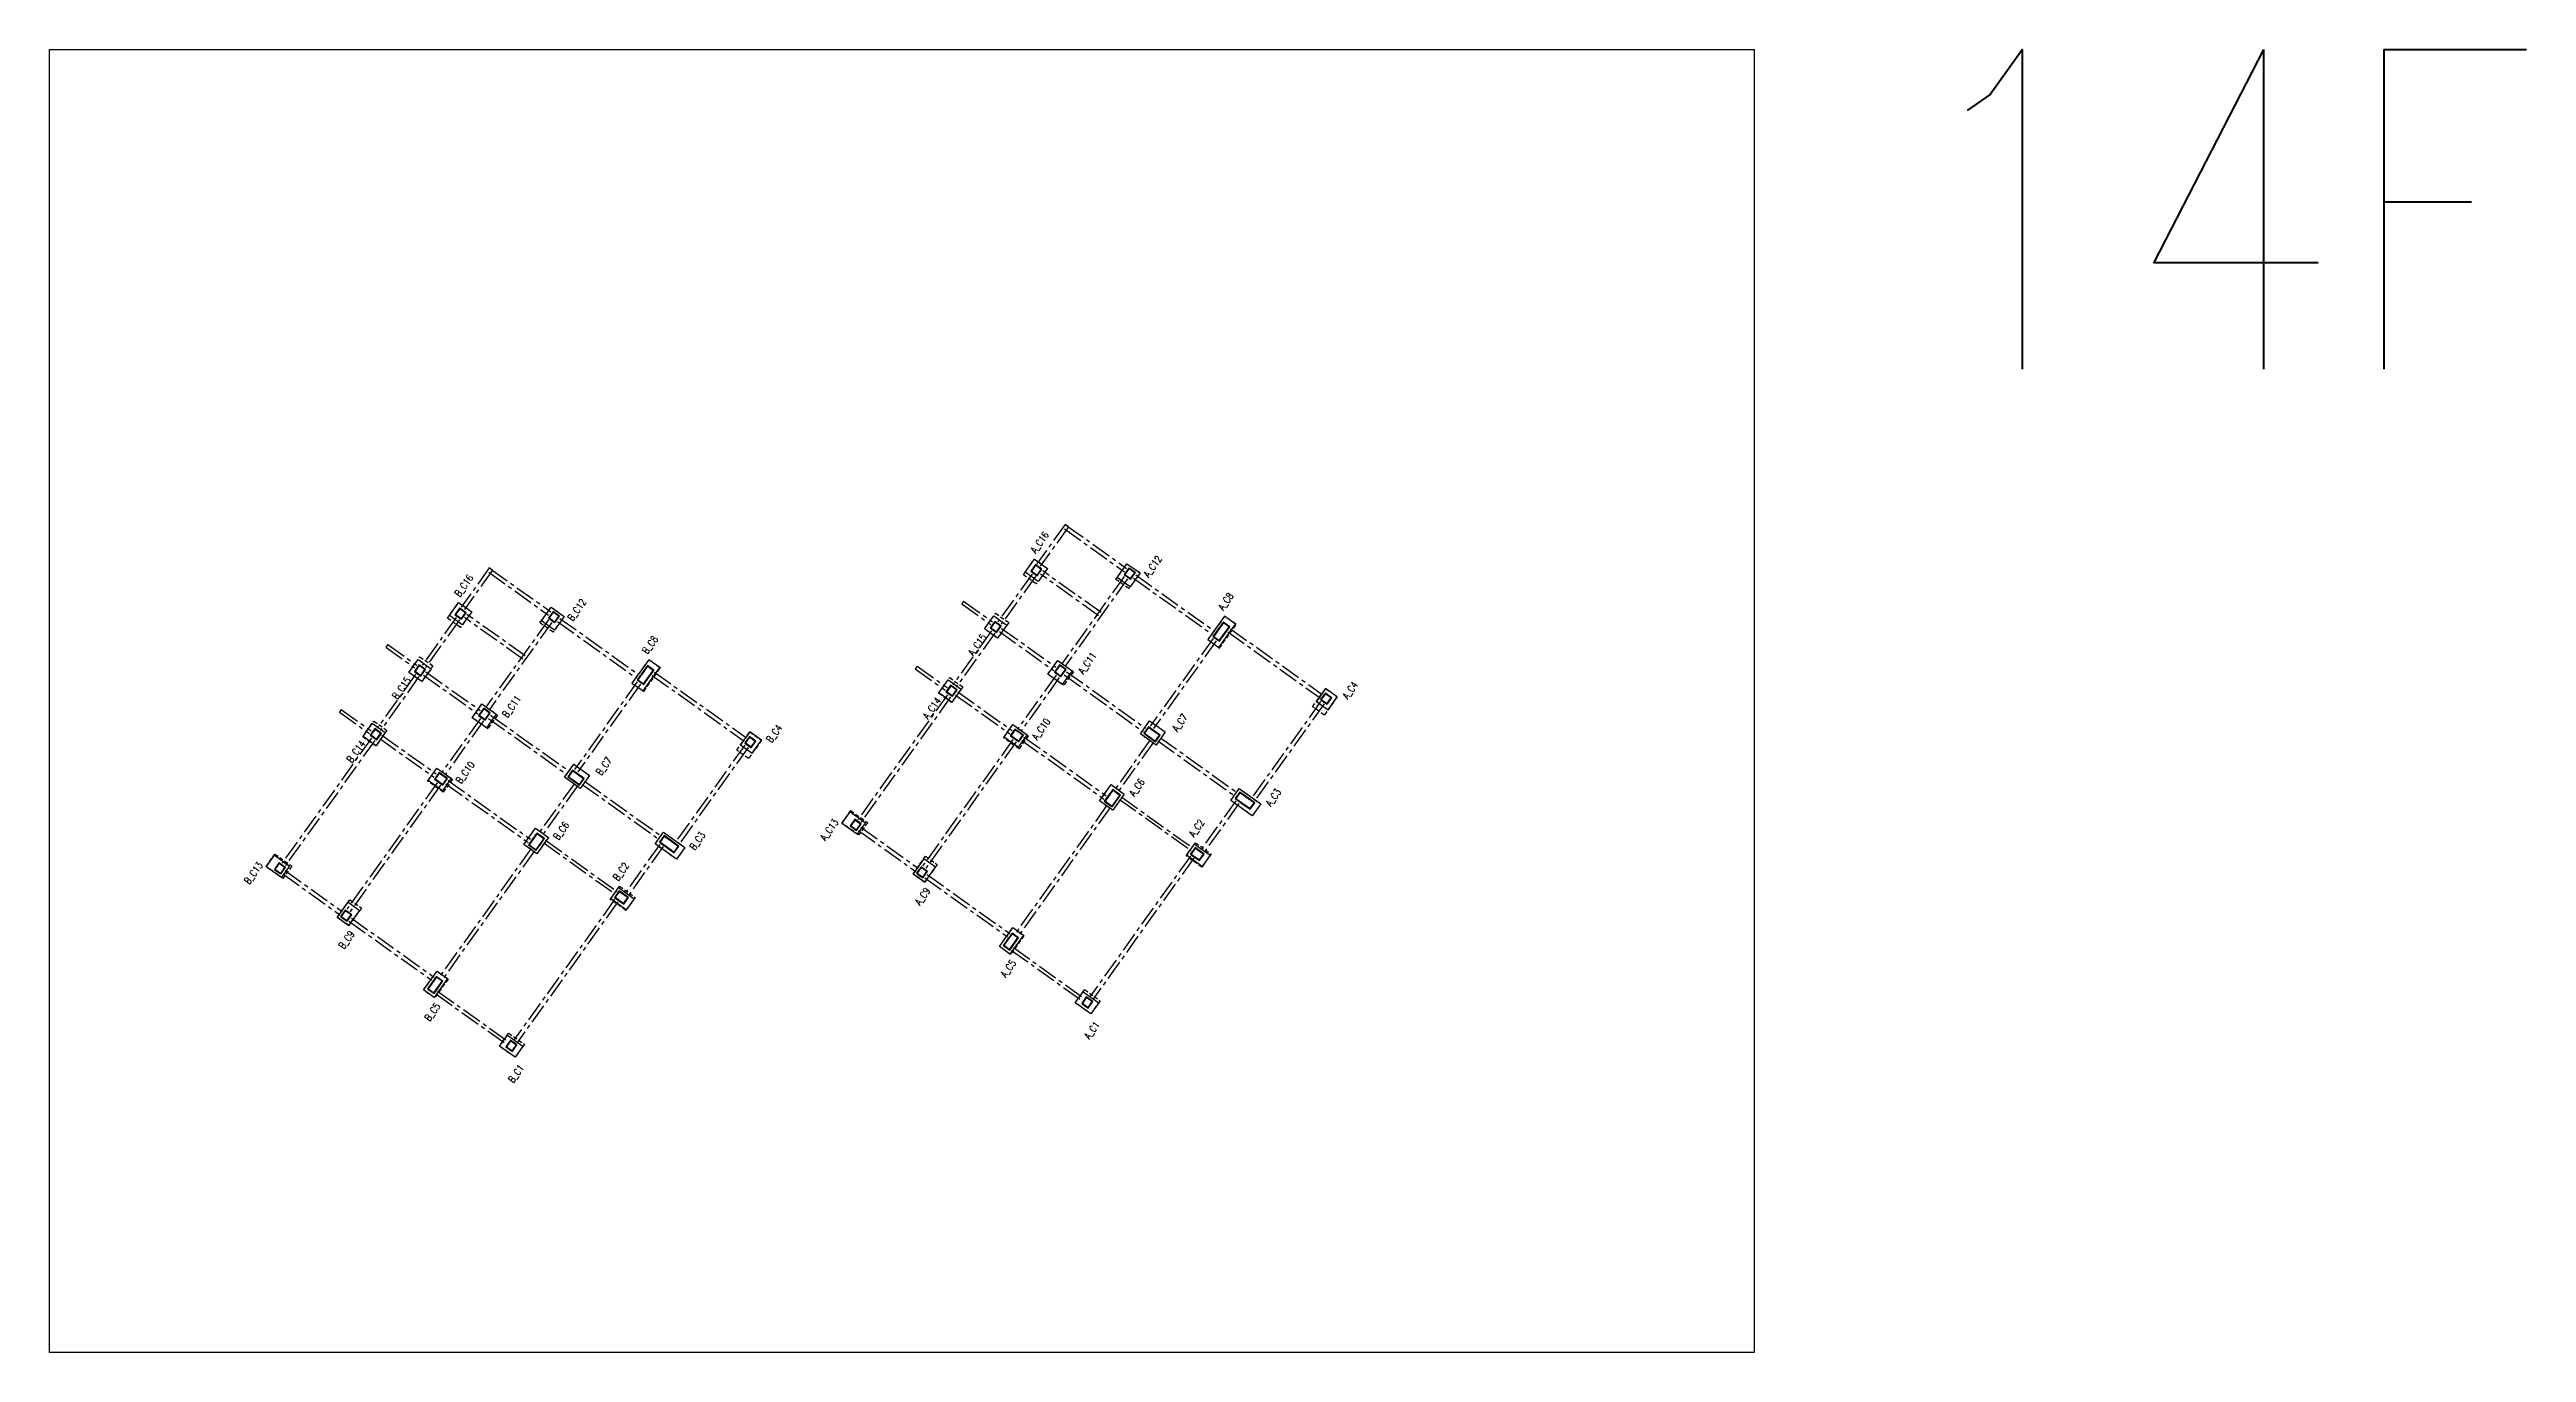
# Model space of a CAD drawing. Header units: millimetres. Extents: x 50002 to 69886, y 27475 to 200427.
# Drawn here: x 50002 to 65498, y 146495 to 154650 of the extents above; entities that cross this region are included whole.
import ezdxf
from ezdxf.enums import TextEntityAlignment as Align

# ---------------------------------------------------------------- set-up
doc = ezdxf.new("R2010")
doc.units = ezdxf.units.MM
doc.header["$LTSCALE"] = 100
doc.header["$MEASUREMENT"] = 0
doc.linetypes.add('CENTER', pattern=[2, 1.25, -0.25, 0.25, -0.25])
doc.linetypes.add('HIDDEN', pattern=[0.375, 0.25, -0.125])
for name, color, linetype in [('TC-COLUMN', 1, 'Continuous'), ('TC-TC', 4, 'Continuous'), ('TC-虛柱', 4, 'HIDDEN'), ('TC-虛鋼柱', 4, 'HIDDEN'), ('TC-鋼柱', 11, 'Continuous')]:
    doc.layers.add(name, color=color, linetype=linetype)
doc.layers.add('TC-鋼粱(隱藏)', color=183, linetype='CENTER', plot=False)
doc.styles.get("Standard").update_dxf_attribs({"font": 'txt.shx', "width": 0.8, "bigfont": 'ae.shx'})

msp = doc.modelspace()

# ---------------------------------------------------------------- linework, layer by layer
at = {"layer": 'Defpoints'}
msp.add_lwpolyline([(50002, 154650), (60666, 154650), (60666, 146495), (50002, 146495)], close=True, dxfattribs=at)
at = {"layer": 'TC-COLUMN'}
for points in [[(56106, 151379), (56164, 151461), (56245, 151403), (56187, 151321)], [(56681, 151346), (56742, 151432), (56824, 151374), (56763, 151288)], [(52503, 151107), (52561, 151189), (52643, 151131), (52584, 151049)], [(53079, 151074), (53140, 151160), (53221, 151102), (53160, 151016)], [(55851, 151024), (55910, 151105), (55991, 151047), (55933, 150966)], [(57248, 150957), (57317, 150907), (57422, 151054), (57353, 151103)], [(52249, 150752), (52307, 150833), (52389, 150775), (52330, 150694)], [(53645, 150685), (53715, 150636), (53819, 150782), (53750, 150831)], [(56399, 150762), (56337, 150676), (56248, 150740), (56309, 150826)], [(55623, 150705), (55705, 150646), (55646, 150565), (55565, 150623)], [(58058, 150599), (57985, 150651), (57927, 150570), (58000, 150517)], [(52796, 150490), (52735, 150404), (52646, 150468), (52707, 150554)], [(52021, 150433), (52102, 150375), (52044, 150293), (51963, 150351)], [(54456, 150327), (54383, 150379), (54324, 150298), (54398, 150246)], [(56117, 150361), (56062, 150283), (55973, 150347), (56028, 150425)], [(56884, 150448), (56982, 150379), (56924, 150297), (56826, 150367)], [(53282, 150177), (53380, 150107), (53321, 150025), (53224, 150095)], [(52515, 150089), (52460, 150011), (52370, 150075), (52425, 150153)], [(56571, 149947), (56644, 150049), (56725, 149990), (56653, 149889)], [(57392, 149950), (57445, 150024), (57579, 149928), (57526, 149854)], [(55106, 149809), (55008, 149878), (54959, 149809), (55056, 149740)], [(52969, 149675), (53042, 149777), (53123, 149719), (53050, 149617)], [(53790, 149678), (53842, 149752), (53976, 149656), (53924, 149582)], [(51503, 149537), (51406, 149607), (51356, 149537), (51454, 149468)], [(55477, 149439), (55544, 149532), (55471, 149585), (55404, 149491)], [(57262, 149607), (57213, 149537), (57115, 149607), (57165, 149676)], [(53660, 149335), (53610, 149266), (53513, 149335), (53562, 149405)], [(51874, 149167), (51941, 149260), (51868, 149313), (51801, 149219)], [(55944, 149036), (56029, 149154), (56094, 149107), (56010, 148989)], [(52342, 148764), (52426, 148882), (52491, 148835), (52407, 148717)], [(56566, 148684), (56516, 148614), (56419, 148684), (56468, 148753)], [(52963, 148412), (52914, 148343), (52816, 148412), (52866, 148482)]]:
    msp.add_lwpolyline(points, close=True, dxfattribs=at)
at = {"layer": 'TC-虛柱'}
for points in [[(56094, 151363), (56164, 151461), (56245, 151403), (56175, 151305)], [(56673, 151334), (56742, 151432), (56824, 151374), (56754, 151276)], [(52491, 151091), (52561, 151189), (52643, 151131), (52573, 151033)], [(53070, 151062), (53140, 151160), (53221, 151102), (53152, 151004)], [(55851, 151024), (55921, 151122), (56003, 151063), (55933, 150966)], [(57248, 150957), (57321, 150904), (57426, 151051), (57353, 151103)], [(52249, 150752), (52319, 150850), (52400, 150792), (52330, 150694)], [(53645, 150685), (53719, 150633), (53823, 150779), (53750, 150831)], [(56309, 150826), (56407, 150756), (56346, 150671), (56248, 150740)], [(55564, 150621), (55633, 150719), (55715, 150661), (55645, 150563)], [(57904, 150537), (57985, 150651), (58058, 150599), (57977, 150485)], [(52707, 150554), (52804, 150484), (52743, 150399), (52646, 150468)], [(51961, 150349), (52031, 150447), (52112, 150389), (52042, 150291)], [(54301, 150265), (54383, 150379), (54456, 150327), (54374, 150213)], [(56028, 150425), (56125, 150355), (56067, 150273), (55970, 150343)], [(56884, 150448), (56982, 150379), (56924, 150297), (56826, 150367)], [(53282, 150177), (53380, 150107), (53321, 150025), (53224, 150095)], [(52425, 150153), (52523, 150083), (52465, 150002), (52367, 150071)], [(56571, 149947), (56644, 150049), (56725, 149990), (56653, 149889)], [(57392, 149950), (57445, 150024), (57579, 149928), (57526, 149854)], [(55014, 149887), (55120, 149811), (55064, 149734), (54959, 149809)], [(52969, 149675), (53042, 149777), (53123, 149719), (53050, 149617)], [(53790, 149678), (53842, 149752), (53976, 149656), (53924, 149582)], [(51411, 149615), (51517, 149539), (51462, 149462), (51356, 149537)], [(55477, 149439), (55404, 149491), (55482, 149601), (55555, 149549)], [(57210, 149533), (57112, 149603), (57171, 149685), (57268, 149615)], [(53608, 149262), (53510, 149331), (53568, 149413), (53666, 149343)], [(51874, 149167), (51801, 149219), (51880, 149329), (51953, 149277)], [(55944, 149036), (56029, 149154), (56098, 149104), (56014, 148986)], [(52342, 148764), (52426, 148882), (52495, 148832), (52411, 148714)], [(56516, 148614), (56419, 148684), (56477, 148766), (56574, 148696)], [(52914, 148343), (52816, 148412), (52874, 148494), (52972, 148424)]]:
    msp.add_lwpolyline(points, close=True, dxfattribs=at)
at = {"layer": 'TC-虛鋼柱'}
for points in [[(56181, 151356), (56210, 151397), (56170, 151426), (56140, 151385)], [(56180, 151360), (56206, 151396), (56170, 151422), (56145, 151386)], [(56766, 151335), (56795, 151376), (56754, 151405), (56725, 151364)], [(56765, 151339), (56791, 151375), (56755, 151401), (56729, 151365)], [(52579, 151084), (52608, 151125), (52567, 151154), (52538, 151113)], [(52578, 151088), (52604, 151124), (52568, 151150), (52542, 151114)], [(53163, 151063), (53192, 151104), (53152, 151133), (53123, 151092)], [(53163, 151067), (53188, 151103), (53152, 151129), (53127, 151093)], [(55927, 151001), (55956, 151041), (55915, 151070), (55886, 151030)], [(55926, 151005), (55952, 151041), (55916, 151066), (55891, 151030)], [(57385, 151037), (57344, 151066), (57280, 150977), (57321, 150948)], [(57381, 151036), (57345, 151062), (57285, 150977), (57320, 150952)], [(52325, 150729), (52354, 150769), (52313, 150799), (52284, 150758)], [(52324, 150733), (52349, 150769), (52314, 150794), (52288, 150759)], [(53783, 150765), (53742, 150794), (53678, 150705), (53719, 150676)], [(53778, 150764), (53743, 150790), (53682, 150705), (53718, 150680)], [(56329, 150725), (56361, 150770), (56321, 150799), (56289, 150754)], [(56329, 150729), (56357, 150769), (56321, 150795), (56293, 150755)], [(55651, 150602), (55680, 150642), (55639, 150671), (55610, 150631)], [(55650, 150606), (55676, 150642), (55640, 150667), (55615, 150631)], [(52727, 150453), (52759, 150498), (52718, 150527), (52686, 150482)], [(52726, 150457), (52755, 150497), (52719, 150523), (52690, 150483)], [(57994, 150552), (58023, 150593), (57983, 150622), (57954, 150581)], [(57994, 150556), (58019, 150592), (57983, 150618), (57958, 150582)], [(52049, 150330), (52078, 150370), (52037, 150400), (52008, 150359)], [(52048, 150334), (52073, 150370), (52038, 150395), (52012, 150360)], [(54392, 150280), (54421, 150321), (54380, 150350), (54351, 150309)], [(54391, 150285), (54417, 150320), (54381, 150346), (54355, 150310)], [(56065, 150318), (56094, 150359), (56041, 150396), (56012, 150356)], [(56065, 150322), (56090, 150358), (56042, 150392), (56017, 150356)], [(56920, 150318), (56949, 150359), (56876, 150411), (56847, 150371)], [(56920, 150322), (56945, 150358), (56877, 150407), (56851, 150371)], [(52463, 150046), (52492, 150087), (52439, 150125), (52410, 150084)], [(52462, 150050), (52488, 150086), (52440, 150120), (52414, 150085)], [(53318, 150046), (53347, 150087), (53274, 150139), (53245, 150099)], [(53317, 150050), (53343, 150086), (53274, 150135), (53249, 150099)], [(56649, 149910), (56702, 149983), (56653, 150018), (56600, 149945)], [(56649, 149914), (56697, 149982), (56653, 150014), (56605, 149945)], [(57513, 149895), (57542, 149936), (57448, 150003), (57419, 149962)], [(57512, 149899), (57537, 149935), (57449, 149998), (57423, 149963)], [(53047, 149638), (53099, 149711), (53050, 149746), (52998, 149673)], [(53046, 149642), (53095, 149710), (53051, 149742), (53002, 149673)], [(53910, 149623), (53939, 149664), (53846, 149731), (53817, 149690)], [(53909, 149627), (53935, 149663), (53846, 149727), (53821, 149691)], [(55051, 149762), (55080, 149803), (55039, 149832), (55010, 149791)], [(55050, 149766), (55076, 149802), (55040, 149827), (55014, 149792)], [(51448, 149490), (51477, 149531), (51437, 149560), (51408, 149519)], [(51448, 149494), (51473, 149530), (51437, 149556), (51412, 149520)], [(57196, 149574), (57225, 149615), (57168, 149655), (57139, 149615)], [(57195, 149578), (57221, 149614), (57169, 149651), (57143, 149615)], [(55465, 149465), (55494, 149506), (55454, 149535), (55425, 149495)], [(55465, 149470), (55490, 149505), (55454, 149531), (55429, 149495)], [(51863, 149194), (51892, 149234), (51851, 149263), (51822, 149223)], [(51862, 149198), (51888, 149234), (51852, 149259), (51826, 149223)], [(53594, 149302), (53623, 149343), (53566, 149384), (53537, 149343)], [(53593, 149306), (53619, 149342), (53566, 149379), (53541, 149344)], [(56009, 149014), (56064, 149091), (56024, 149120), (55968, 149043)], [(56008, 149018), (56060, 149091), (56024, 149116), (55972, 149044)], [(52407, 148742), (52462, 148819), (52421, 148848), (52366, 148771)], [(52406, 148746), (52458, 148819), (52422, 148844), (52370, 148772)], [(56499, 148651), (56529, 148692), (56488, 148721), (56459, 148680)], [(56499, 148655), (56524, 148691), (56489, 148717), (56463, 148681)], [(52897, 148379), (52926, 148420), (52885, 148449), (52856, 148408)], [(52896, 148383), (52922, 148419), (52886, 148445), (52860, 148409)]]:
    msp.add_lwpolyline(points, close=True, dxfattribs=at)
at = {"layer": 'TC-鋼柱'}
for points in [[(56181, 151356), (56210, 151397), (56170, 151426), (56140, 151385)], [(56180, 151360), (56206, 151396), (56170, 151422), (56145, 151386)], [(56766, 151335), (56795, 151376), (56754, 151405), (56725, 151364)], [(56765, 151339), (56791, 151375), (56755, 151401), (56729, 151365)], [(52579, 151084), (52608, 151125), (52567, 151154), (52538, 151113)], [(52578, 151088), (52604, 151124), (52568, 151150), (52542, 151114)], [(53163, 151063), (53192, 151104), (53152, 151133), (53123, 151092)], [(53163, 151067), (53188, 151103), (53152, 151129), (53127, 151093)], [(55927, 151001), (55956, 151041), (55915, 151070), (55886, 151030)], [(55926, 151005), (55952, 151041), (55916, 151066), (55891, 151030)], [(57385, 151037), (57344, 151066), (57280, 150977), (57321, 150948)], [(57381, 151036), (57345, 151062), (57285, 150977), (57320, 150952)], [(52325, 150729), (52354, 150769), (52313, 150799), (52284, 150758)], [(52324, 150733), (52349, 150769), (52314, 150794), (52288, 150759)], [(53783, 150765), (53742, 150794), (53678, 150705), (53719, 150676)], [(53778, 150764), (53743, 150790), (53682, 150705), (53718, 150680)], [(56329, 150725), (56361, 150770), (56321, 150799), (56289, 150754)], [(56329, 150729), (56357, 150769), (56321, 150795), (56293, 150755)], [(55651, 150602), (55680, 150642), (55639, 150671), (55610, 150631)], [(55650, 150606), (55676, 150642), (55640, 150667), (55615, 150631)], [(52727, 150453), (52759, 150498), (52718, 150527), (52686, 150482)], [(52726, 150457), (52755, 150497), (52719, 150523), (52690, 150483)], [(57994, 150552), (58023, 150593), (57983, 150622), (57954, 150581)], [(57994, 150556), (58019, 150592), (57983, 150618), (57958, 150582)], [(52049, 150330), (52078, 150370), (52037, 150400), (52008, 150359)], [(52048, 150334), (52073, 150370), (52038, 150395), (52012, 150360)], [(54392, 150280), (54421, 150321), (54380, 150350), (54351, 150309)], [(54391, 150285), (54417, 150320), (54381, 150346), (54355, 150310)], [(56065, 150318), (56094, 150359), (56041, 150396), (56012, 150356)], [(56065, 150322), (56090, 150358), (56042, 150392), (56017, 150356)], [(56920, 150318), (56949, 150359), (56876, 150411), (56847, 150371)], [(56920, 150322), (56945, 150358), (56877, 150407), (56851, 150371)], [(52463, 150046), (52492, 150087), (52439, 150125), (52410, 150084)], [(52462, 150050), (52488, 150086), (52440, 150120), (52414, 150085)], [(53318, 150046), (53347, 150087), (53274, 150139), (53245, 150099)], [(53317, 150050), (53343, 150086), (53274, 150135), (53249, 150099)], [(56649, 149910), (56702, 149983), (56653, 150018), (56600, 149945)], [(56649, 149914), (56697, 149982), (56653, 150014), (56605, 149945)], [(57513, 149895), (57542, 149936), (57448, 150003), (57419, 149962)], [(57512, 149899), (57537, 149935), (57449, 149998), (57423, 149963)], [(53047, 149638), (53099, 149711), (53050, 149746), (52998, 149673)], [(53046, 149642), (53095, 149710), (53051, 149742), (53002, 149673)], [(53910, 149623), (53939, 149664), (53846, 149731), (53817, 149690)], [(53909, 149627), (53935, 149663), (53846, 149727), (53821, 149691)], [(55051, 149762), (55080, 149803), (55039, 149832), (55010, 149791)], [(55050, 149766), (55076, 149802), (55040, 149827), (55014, 149792)], [(51448, 149490), (51477, 149531), (51437, 149560), (51408, 149519)], [(51448, 149494), (51473, 149530), (51437, 149556), (51412, 149520)], [(57196, 149574), (57225, 149615), (57168, 149655), (57139, 149615)], [(57195, 149578), (57221, 149614), (57169, 149651), (57143, 149615)], [(55465, 149465), (55494, 149506), (55454, 149535), (55425, 149495)], [(55465, 149470), (55490, 149505), (55454, 149531), (55429, 149495)], [(51863, 149194), (51892, 149234), (51851, 149263), (51822, 149223)], [(51862, 149198), (51888, 149234), (51852, 149259), (51826, 149223)], [(53594, 149302), (53623, 149343), (53566, 149384), (53537, 149343)], [(53593, 149306), (53619, 149342), (53566, 149379), (53541, 149344)], [(56009, 149014), (56064, 149091), (56024, 149120), (55968, 149043)], [(56008, 149018), (56060, 149091), (56024, 149116), (55972, 149044)], [(52407, 148742), (52462, 148819), (52421, 148848), (52366, 148771)], [(52406, 148746), (52458, 148819), (52422, 148844), (52370, 148772)], [(56499, 148651), (56529, 148692), (56488, 148721), (56459, 148680)], [(56499, 148655), (56524, 148691), (56489, 148717), (56463, 148681)], [(52897, 148379), (52926, 148420), (52885, 148449), (52856, 148408)], [(52896, 148383), (52922, 148419), (52886, 148445), (52860, 148409)]]:
    msp.add_lwpolyline(points, close=True, dxfattribs=at)
at = {"layer": 'TC-鋼粱(隱藏)'}
for p, q in [((56356, 151678), (56179, 151431)), ((56376, 151663), (56200, 151417)), ((56351, 151650), (56726, 151382)), ((56376, 151663), (56356, 151678)), ((56366, 151670), (56740, 151403)), ((52753, 151406), (52577, 151159)), ((52773, 151391), (52753, 151406)), ((52773, 151391), (52597, 151145)), ((52749, 151378), (53123, 151110)), ((52763, 151398), (53138, 151131)), ((56149, 151367), (55935, 151068)), ((56169, 151352), (55956, 151054)), ((56565, 151106), (56201, 151367)), ((56580, 151126), (56215, 151387)), ((56725, 151352), (56333, 150803)), ((56746, 151337), (56353, 150788)), ((56783, 151342), (57277, 150988)), ((56797, 151362), (57291, 151009)), ((52546, 151095), (52333, 150796)), ((52963, 150834), (52598, 151095)), ((52977, 150855), (52613, 151115)), ((53195, 151090), (53689, 150737)), ((55720, 151197), (55709, 151181)), ((55709, 151181), (55890, 151052)), ((55720, 151197), (55901, 151068)), ((52567, 151080), (52353, 150782)), ((53123, 151080), (52730, 150531)), ((53143, 151065), (52751, 150516)), ((53180, 151070), (53674, 150716)), ((55895, 151011), (55653, 150674)), ((55915, 150997), (55674, 150659)), ((55944, 151007), (56284, 150764)), ((55958, 151027), (56298, 150785)), ((57281, 150964), (56888, 150415)), ((57301, 150950), (56909, 150400)), ((57374, 151005), (57950, 150593)), ((57389, 151025), (57964, 150614)), ((52118, 150926), (52106, 150909)), ((52106, 150909), (52287, 150780)), ((52118, 150926), (52299, 150796)), ((55430, 150791), (55418, 150774)), ((55430, 150791), (55617, 150657)), ((52292, 150740), (52051, 150402)), ((52313, 150725), (52071, 150387)), ((52341, 150735), (52681, 150492)), ((52356, 150755), (52696, 150513)), ((53678, 150692), (53286, 150143)), ((53699, 150678), (53306, 150129)), ((53772, 150733), (54347, 150321)), ((53786, 150753), (54362, 150342)), ((55418, 150774), (55605, 150641)), ((55684, 150630), (56023, 150388)), ((56299, 150734), (56058, 150397)), ((56319, 150720), (56078, 150382)), ((56349, 150736), (56843, 150382)), ((56364, 150756), (56858, 150403)), ((51827, 150519), (51816, 150503)), ((51816, 150503), (52003, 150369)), ((51827, 150519), (52014, 150385)), ((52761, 150484), (53255, 150131)), ((55619, 150612), (55059, 149830)), ((55639, 150598), (55079, 149815)), ((55669, 150610), (56009, 150368)), ((57954, 150569), (57521, 149963)), ((57975, 150554), (57541, 149948)), ((52016, 150341), (51457, 149558)), ((52037, 150326), (51477, 149543)), ((52067, 150338), (52406, 150096)), ((52081, 150359), (52421, 150116)), ((52697, 150463), (52455, 150125)), ((52717, 150448), (52476, 150111)), ((52747, 150464), (53241, 150111)), ((56029, 150332), (55464, 149540)), ((56049, 150317), (55484, 149526)), ((56084, 150326), (56598, 149959)), ((56098, 150347), (56613, 149979)), ((56888, 150329), (56667, 150020)), ((56908, 150314), (56687, 150005)), ((56936, 150323), (57418, 149978)), ((56951, 150343), (57433, 149998)), ((54352, 150297), (53919, 149691)), ((54372, 150282), (53939, 149676)), ((52427, 150060), (51861, 149269)), ((52447, 150045), (51881, 149254)), ((52481, 150054), (52996, 149687)), ((52496, 150075), (53010, 149707)), ((53286, 150057), (53065, 149748)), ((53306, 150043), (53085, 149733)), ((53334, 150051), (53816, 149706)), ((53348, 150071), (53830, 149726)), ((56617, 149920), (56044, 149118)), ((56637, 149906), (56064, 149104)), ((56695, 149957), (57143, 149637)), ((56707, 149973), (57154, 149653)), ((57423, 149947), (57205, 149642)), ((57443, 149932), (57225, 149627)), ((53104, 149701), (53552, 149381)), ((55063, 149762), (55421, 149506)), ((55078, 149783), (55435, 149527)), ((53015, 149649), (52441, 148846)), ((53035, 149634), (52461, 148832)), ((53093, 149685), (53540, 149365)), ((53820, 149675), (53602, 149370)), ((53841, 149661), (53622, 149355)), ((57139, 149602), (56508, 148719)), ((57160, 149588), (56528, 148704)), ((51461, 149490), (51818, 149235)), ((51475, 149511), (51833, 149255)), ((55478, 149466), (55994, 149097)), ((55492, 149486), (56009, 149117)), ((53537, 149330), (52905, 148447)), ((53557, 149316), (52926, 148432)), ((51875, 149194), (52392, 148825)), ((51890, 149214), (52406, 148845)), ((56020, 149012), (56459, 148698)), ((56032, 149029), (56471, 148714)), ((52418, 148740), (52857, 148426)), ((52429, 148757), (52869, 148443))]:
    msp.add_line(p, q, dxfattribs=at)

# ---------------------------------------------------------------- texts
at = {"layer": 'Defpoints', "color": 2, "width": 0.8}
msp.add_text('14F', height=2000, rotation=360, dxfattribs=at).set_placement((61589, 154650), align=Align.TOP_LEFT)
at = {"layer": 'TC-TC', "width": 0.8}
for s, p in [('A_C16', (56196, 151566)), ('A_C12', (56903, 151415)), ('B_C16', (52594, 151295)), ('A_C8', (57360, 151196)), ('B_C12', (53300, 151143)), ('B_C8', (53758, 150924)), ('A_C15', (55806, 150925)), ('A_C11', (56494, 150810)), ('B_C15', (52203, 150653)), ('A_C4', (58138, 150640)), ('B_C11', (52892, 150538)), ('A_C14', (55522, 150528)), ('A_C7', (57073, 150437)), ('B_C14', (51919, 150256)), ('B_C4', (54535, 150369)), ('A_C10', (56205, 150397)), ('B_C10', (52602, 150125)), ('B_C7', (53470, 150165)), ('A_C6', (56804, 150032)), ('A_C3', (57658, 149969)), ('B_C6', (53202, 149760)), ('B_C3', (54055, 149697)), ('A_C13', (54880, 149767)), ('A_C2', (57178, 149777)), ('B_C13', (51277, 149496)), ('B_C2', (53576, 149505)), ('A_C9', (55463, 149350)), ('B_C9', (51860, 149078)), ('A_C5', (56000, 148898)), ('B_C5', (52397, 148626)), ('A_C1', (56523, 148512)), ('B_C1', (52920, 148240))]:
    msp.add_text(s, height=45, rotation=54.44, dxfattribs=at).set_placement(p, align=Align.MIDDLE_CENTER)

doc.saveas('drawing.dxf')
